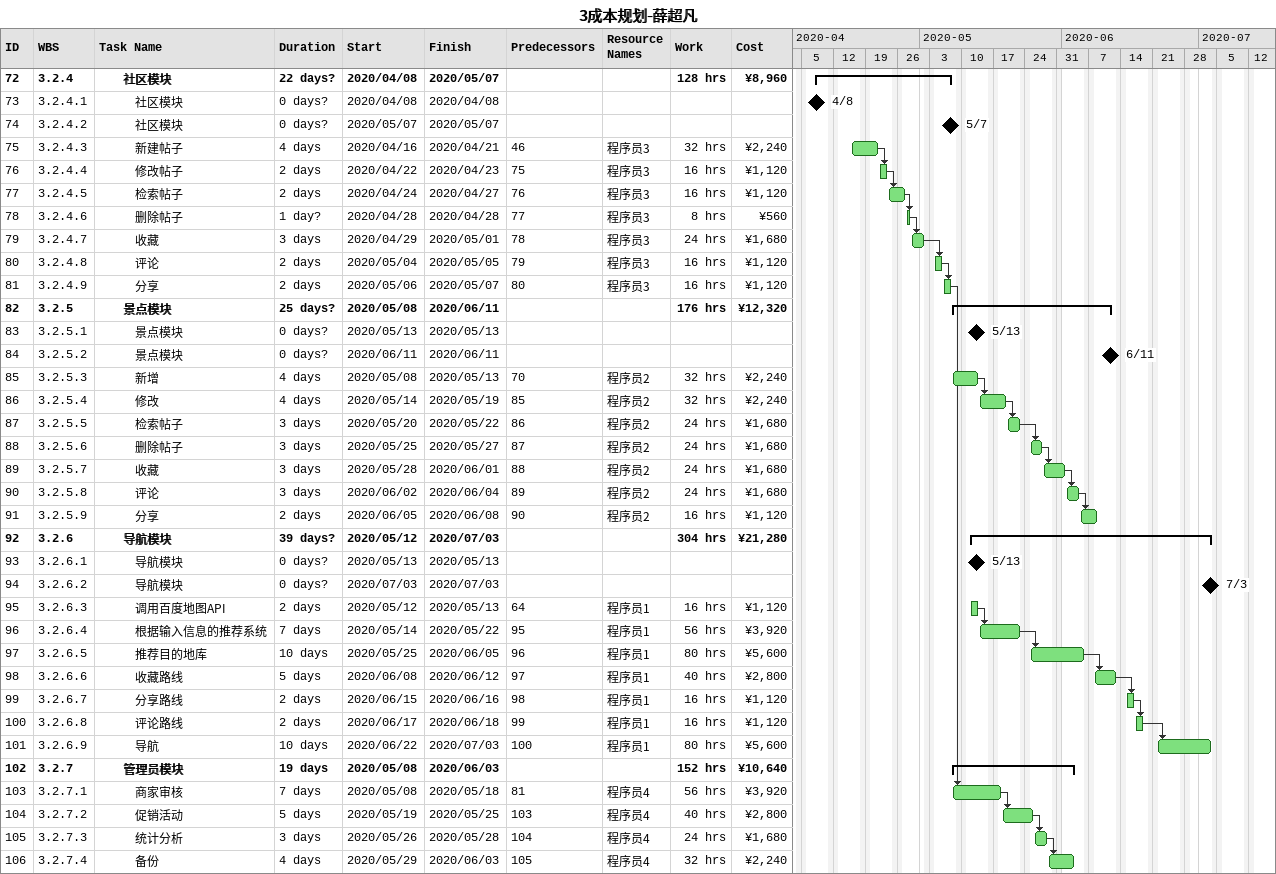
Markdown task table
3成本规划-薛超凡

| ID | WBS | Task | Duration | Start | Finish | Predecessors | Resources | Work (h) | Cost (¥) |
|---|---|---|---|---|---|---|---|---|---|
| 72 | 3.2.4 | **社区模块** | 22d? | 2020-04-08 | 2020-05-07 |  |  | 128 | 8960 |
| 73 | 3.2.4.1 | 社区模块 | 0d? | 2020-04-08 | 2020-04-08 |  |  |  |  |
| 74 | 3.2.4.2 | 社区模块 | 0d? | 2020-05-07 | 2020-05-07 |  |  |  |  |
| 75 | 3.2.4.3 | 新建帖子 | 4d | 2020-04-16 | 2020-04-21 | 46 | 程序员3 | 32 | 2240 |
| 76 | 3.2.4.4 | 修改帖子 | 2d | 2020-04-22 | 2020-04-23 | 75 | 程序员3 | 16 | 1120 |
| 77 | 3.2.4.5 | 检索帖子 | 2d | 2020-04-24 | 2020-04-27 | 76 | 程序员3 | 16 | 1120 |
| 78 | 3.2.4.6 | 删除帖子 | 1d? | 2020-04-28 | 2020-04-28 | 77 | 程序员3 | 8 | 560 |
| 79 | 3.2.4.7 | 收藏 | 3d | 2020-04-29 | 2020-05-01 | 78 | 程序员3 | 24 | 1680 |
| 80 | 3.2.4.8 | 评论 | 2d | 2020-05-04 | 2020-05-05 | 79 | 程序员3 | 16 | 1120 |
| 81 | 3.2.4.9 | 分享 | 2d | 2020-05-06 | 2020-05-07 | 80 | 程序员3 | 16 | 1120 |
| 82 | 3.2.5 | **景点模块** | 25d? | 2020-05-08 | 2020-06-11 |  |  | 176 | 12320 |
| 83 | 3.2.5.1 | 景点模块 | 0d? | 2020-05-13 | 2020-05-13 |  |  |  |  |
| 84 | 3.2.5.2 | 景点模块 | 0d? | 2020-06-11 | 2020-06-11 |  |  |  |  |
| 85 | 3.2.5.3 | 新增 | 4d | 2020-05-08 | 2020-05-13 | 70 | 程序员2 | 32 | 2240 |
| 86 | 3.2.5.4 | 修改 | 4d | 2020-05-14 | 2020-05-19 | 85 | 程序员2 | 32 | 2240 |
| 87 | 3.2.5.5 | 检索帖子 | 3d | 2020-05-20 | 2020-05-22 | 86 | 程序员2 | 24 | 1680 |
| 88 | 3.2.5.6 | 删除帖子 | 3d | 2020-05-25 | 2020-05-27 | 87 | 程序员2 | 24 | 1680 |
| 89 | 3.2.5.7 | 收藏 | 3d | 2020-05-28 | 2020-06-01 | 88 | 程序员2 | 24 | 1680 |
| 90 | 3.2.5.8 | 评论 | 3d | 2020-06-02 | 2020-06-04 | 89 | 程序员2 | 24 | 1680 |
| 91 | 3.2.5.9 | 分享 | 2d | 2020-06-05 | 2020-06-08 | 90 | 程序员2 | 16 | 1120 |
| 92 | 3.2.6 | **导航模块** | 39d? | 2020-05-12 | 2020-07-03 |  |  | 304 | 21280 |
| 93 | 3.2.6.1 | 导航模块 | 0d? | 2020-05-13 | 2020-05-13 |  |  |  |  |
| 94 | 3.2.6.2 | 导航模块 | 0d? | 2020-07-03 | 2020-07-03 |  |  |  |  |
| 95 | 3.2.6.3 | 调用百度地图API | 2d | 2020-05-12 | 2020-05-13 | 64 | 程序员1 | 16 | 1120 |
| 96 | 3.2.6.4 | 根据输入信息的推荐系统 | 7d | 2020-05-14 | 2020-05-22 | 95 | 程序员1 | 56 | 3920 |
| 97 | 3.2.6.5 | 推荐目的地库 | 10d | 2020-05-25 | 2020-06-05 | 96 | 程序员1 | 80 | 5600 |
| 98 | 3.2.6.6 | 收藏路线 | 5d | 2020-06-08 | 2020-06-12 | 97 | 程序员1 | 40 | 2800 |
| 99 | 3.2.6.7 | 分享路线 | 2d | 2020-06-15 | 2020-06-16 | 98 | 程序员1 | 16 | 1120 |
| 100 | 3.2.6.8 | 评论路线 | 2d | 2020-06-17 | 2020-06-18 | 99 | 程序员1 | 16 | 1120 |
| 101 | 3.2.6.9 | 导航 | 10d | 2020-06-22 | 2020-07-03 | 100 | 程序员1 | 80 | 5600 |
| 102 | 3.2.7 | **管理员模块** | 19d | 2020-05-08 | 2020-06-03 |  |  | 152 | 10640 |
| 103 | 3.2.7.1 | 商家审核 | 7d | 2020-05-08 | 2020-05-18 | 81 | 程序员4 | 56 | 3920 |
| 104 | 3.2.7.2 | 促销活动 | 5d | 2020-05-19 | 2020-05-25 | 103 | 程序员4 | 40 | 2800 |
| 105 | 3.2.7.3 | 统计分析 | 3d | 2020-05-26 | 2020-05-28 | 104 | 程序员4 | 24 | 1680 |
| 106 | 3.2.7.4 | 备份 | 4d | 2020-05-29 | 2020-06-03 | 105 | 程序员4 | 32 | 2240 |
